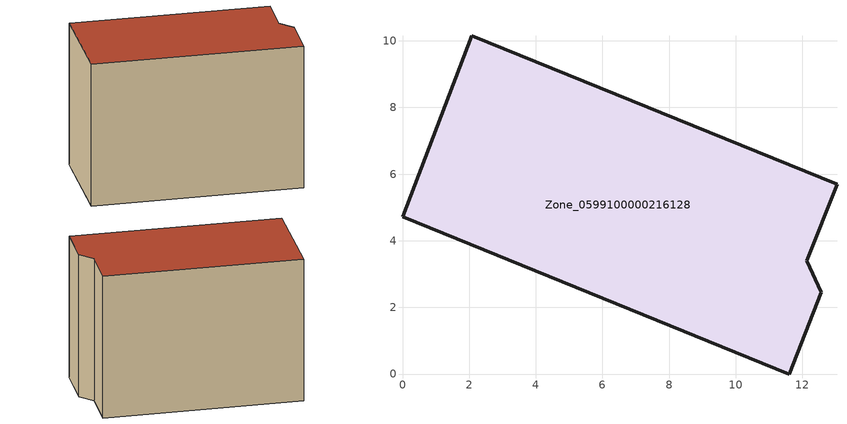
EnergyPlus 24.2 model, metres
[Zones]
Zone_0599100000216128
 floor ground (C_G): 0,4.72 2.08,10.15 13.04,5.69 12.13,3.4 12.57,2.46 11.6,0 z0
 wall outside (C_F): 12.57,2.46 12.13,3.4 13.04,5.69 2.08,10.15 0,4.72 11.6,0 12.57,2.46 z0:9.01
 roof outside (C_R): 0,4.72 11.6,0 12.57,2.46 12.13,3.4 13.04,5.69 2.08,10.15 z9.01
[BUILDING]
Pand.0599100000216128: North Axis=0; Terrain=City; Loads Convergence Tolerance Value=0.04; Temperature Convergence Tolerance Value=0.4; Solar Distribution=FullExterior; Maximum Number of Warmup Days=25; Minimum Number of Warmup Days=1
[Site:Location]
Rotterdam.The.Hague.AP_ZH_NLD Design_Conditions: Latitude=51.96; Longitude=4.45; Time Zone=1; Elevation=-4.5
[SITE:GROUNDTEMPERATURE:BUILDINGSURFACE]
18, 18, 18, 18, 18, 18, 18, 18, 18, 18, 18, 18
[MATERIAL] Thermal Absorptance=0.9; Solar Absorptance=0.7; Visible Absorptance=0.7
Name | Roughness | Thickness | Conductivity | Density | Specific Heat
G.TI.1946 | MediumSmooth | 0.15 | 1 | 540 | 1210
F.TI.1946 | Rough | 0.3 | 0.857143 | 1920 | 840
R.TI.1946 | MediumRough | 0.2 | 0.1 | 1500 | 1000
[CONSTRUCTION]
C_G: G.TI.1946
C_F: F.TI.1946
C_R: R.TI.1946
[ZONE]
Zone_0599100000216128: Type=1; Multiplier=1; Ceiling Height=Autocalculate; Volume=Autocalculate; Floor Area=autocalculate; Part of Total Floor Area=Yes
[ZONEINFILTRATION:DESIGNFLOWRATE]
Infil_Zone_0599100000216128: Zone or ZoneList or Space or SpaceList=Zone_0599100000216128; Schedule=AlwaysOn; Design Flow Rate Calculation Method=Flow/Area; Flow Rate per Floor Area=0.003; Constant Term Coefficient=1; Temperature Term Coefficient=0; Velocity Term Coefficient=0; Velocity Squared Term Coefficient=0
[HVACTEMPLATE:ZONE:IDEALLOADSAIRSYSTEM]
Zone_0599100000216128: Maximum Heating Supply Air Temperature=50; Minimum Cooling Supply Air Temperature=13; Maximum Heating Supply Air Humidity Ratio=0.0156; Minimum Cooling Supply Air Humidity Ratio=0.0077; Heating Limit=NoLimit; Cooling Limit=NoLimit; Dehumidification Control Type=ConstantSensibleHeatRatio; Cooling Sensible Heat Ratio=0.7; Dehumidification Setpoint=60; Humidification Control Type=None; Humidification Setpoint=30; Outdoor Air Method=None; Outdoor Air Flow Rate per Person=0.00944; Outdoor Air Flow Rate per Zone Floor Area=0; Outdoor Air Flow Rate per Zone=0; Demand Controlled Ventilation Type=None; Outdoor Air Economizer Type=NoEconomizer; Heat Recovery Type=None; Sensible Heat Recovery Effectiveness=0.7; Latent Heat Recovery Effectiveness=0.65
[ZONECONTROL:THERMOSTAT]
ThermostatControl_Zone_0599100000216128: Zone or ZoneList=Zone_0599100000216128; Control Type Schedule=DualSetpointControlType; Control 1=Thermostat_Zone_0599100000216128; Temperature Difference Between Cutout And Setpoint=0
[THERMOSTATSETPOINT:DUALSETPOINT]
Thermostat_Zone_0599100000216128: Heating Setpoint Temperature Schedule=HeatingSetpoint_Zone_0599100000216128; Cooling Setpoint Temperature Schedule=CoolingSetpoint_Zone_0599100000216128
[SCHEDULE:COMPACT]
HeatingSetpoint_Zone_0599100000216128: Through: 12/31, For: AllDays, Until: 24:00, 21
CoolingSetpoint_Zone_0599100000216128: Through: 12/31, For: AllDays, Until: 24:00, 24
DualSetpointControlType: Through: 12/31, For: AllDays, Until: 24:00, 4
AlwaysOn: Through: 12/31, For: AllDays, Until: 24:00, 1
